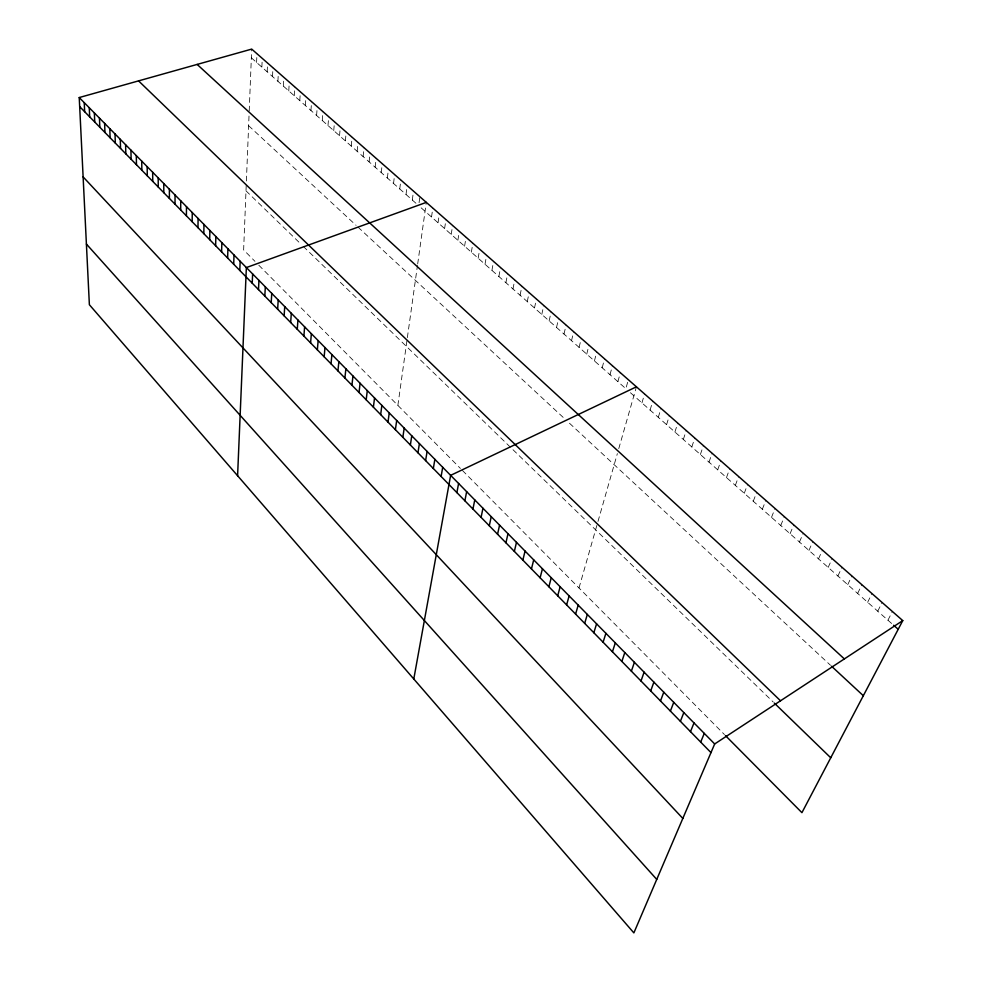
<?xml version="1.0" encoding="UTF-8"?>
<svg xmlns="http://www.w3.org/2000/svg" width="982" height="982" viewBox="0 0 982 982"><rect width="100%" height="100%" fill="white"/><g stroke="black" fill="none" stroke-linecap="round" stroke-linejoin="round"><path stroke-width="0.74" stroke-dasharray="4.91 3.68" d="M246.224 185.242L243.634 249.919L254.964 261.347M246.396 181.007L249.035 115.446M249.207 111.027L251.699 49.1M256.584 62.467L256.965 53.728M261.863 67.12L262.268 58.38M267.178 71.821L267.595 63.057M272.517 76.535L272.971 67.783M277.906 81.297L278.372 72.521M283.319 86.085L283.737 78.769M288.769 90.896L289.297 82.107M294.256 95.745L294.821 86.956M299.792 100.63L300.369 91.829M305.353 105.54L305.856 98.212M310.95 110.5L311.589 101.686M316.597 115.483L317.149 108.13M322.268 120.491L322.968 111.666M327.988 125.549L328.712 116.711M333.745 130.631L334.494 121.793M339.539 135.749L340.324 126.899M345.369 140.905L346.192 132.054M351.249 146.097L352.096 137.234M357.166 151.326L358.049 142.451M363.119 156.58L364.027 147.717M369.122 161.883L370.067 153.008M375.161 167.222L376.143 158.335M381.249 172.599L382.256 163.712M387.374 178.012L388.418 169.113M393.549 183.462L394.617 174.563M399.76 188.949L400.865 180.05M406.02 194.473L407.162 185.573M412.317 200.046L413.496 191.134M419.068 202.685L419.879 196.731M397.87 405.394L407.162 339.085M407.358 337.648L417.473 265.459M417.681 263.949L426.311 202.378M431.528 217.022L432.817 208.086M438.046 222.767L439.371 213.843M444.601 228.573L445.963 219.637M451.217 234.403L452.616 225.467M457.87 240.295L459.318 231.347M464.584 246.212L466.057 237.276M471.348 252.19L472.858 243.241M478.148 258.205L479.707 249.256M485.01 264.256L486.606 255.308M491.921 270.369L493.565 261.408M498.881 276.519L500.562 267.558M505.902 282.718L507.633 273.757M512.972 288.966L514.74 280.005M520.092 295.251L521.908 286.29M527.273 301.597L529.126 292.636M534.503 307.992L536.405 299.019M541.794 314.424L543.746 305.463M549.134 320.918L551.135 311.945M556.536 327.46L558.586 318.487M563.999 334.04L566.098 325.079M571.524 340.693L573.66 331.72M579.098 347.382L581.283 338.422M586.733 354.134L588.979 345.161M594.429 360.934L596.725 351.973M602.199 367.784L604.531 358.823M610.018 374.694L612.412 365.734M617.899 381.667L620.354 372.706M627.633 382.293L625.853 388.688L420.799 207.533M578.999 587.972L597.191 524.241M597.989 521.442L617.359 453.598M618.77 448.639L636.422 386.81M641.946 402.902L644.548 393.954M650.084 410.095L652.748 401.147M658.296 417.35L661.021 408.402M666.569 424.666L669.356 415.73M674.916 432.031L677.764 423.107M683.337 439.47L686.234 430.546M691.819 446.97L694.777 438.046M700.375 454.531L703.407 445.607M709.004 462.154L712.097 453.242M717.707 469.838L720.862 460.939M726.484 477.583L729.7 468.696M735.334 485.403L738.611 476.515M744.258 493.295L747.609 484.408M753.268 501.25L756.68 492.375M762.339 509.265L765.825 500.403M771.496 517.354L775.056 508.504M780.739 525.517L784.36 516.679M790.056 533.754L793.751 524.916M799.458 542.052L803.227 533.238M808.947 550.436L812.777 541.622M818.509 558.893L822.425 550.092M828.157 567.412L832.147 558.623M837.904 576.017L841.967 567.24M847.724 584.695L851.873 575.943M857.642 593.459L861.865 584.707M867.646 602.297L871.955 593.558M877.736 611.209L882.131 602.494M887.924 620.219L892.405 611.516M251.343 57.828L416.552 203.79M630.432 392.726L892.503 624.245M248.618 125.696L356.073 225.332M357.988 227.112L564.294 418.418M569.474 423.23L830.502 665.268M246.003 190.852L301.228 244.395M303.315 246.421L773.239 702.044M258.782 265.189L460.411 468.426M462.424 470.464L724.446 734.573"/><path stroke-width="1.47" d="M175.029 204.182L175.041 195.013M180.7 209.988L180.737 200.807M186.408 215.831L186.482 206.65M192.165 221.723L192.263 212.542M197.971 227.664L198.094 218.47M203.814 233.642L203.974 224.436M209.694 239.657L209.89 230.463M215.623 245.733L215.856 236.527M221.601 251.846L221.858 242.64M227.628 258.008L227.91 248.802M233.691 264.219L234.011 255.001M239.804 270.48L240.16 261.261M237.595 475.718L246.359 267.57L426.311 202.378M252.214 283.16L252.632 273.941M258.487 289.592L258.953 280.373M264.821 296.073L265.324 286.854M271.216 302.616L271.744 293.385M277.648 309.195L278.213 299.964M284.129 315.836L284.731 306.605M290.672 322.526L291.31 313.295M297.264 329.265L297.939 320.034M303.904 336.065L304.616 326.834M310.594 342.914L311.355 333.684M317.346 349.825L318.156 340.594M324.158 356.785L324.993 347.567M331.02 363.806L331.904 354.588M337.931 370.889L338.864 361.658M344.903 378.021L345.885 368.802M351.937 385.226L352.955 376.008M359.031 392.481L360.087 383.262M366.188 399.797L367.293 390.578M373.393 407.174L374.547 397.968M380.66 414.613L381.863 405.406M388 422.113L389.24 412.919M395.39 429.686L396.691 420.492M402.853 437.309L404.191 428.127M410.366 445.006L411.765 435.824M417.951 452.776L419.4 443.594M425.611 460.607L427.109 451.438M433.332 468.5L434.879 459.343M441.114 476.466L442.71 467.309M413.79 678.992L450.628 475.362L636.422 386.81M456.888 492.608L458.594 483.475M464.879 500.795L466.646 491.663M472.943 509.044L474.772 499.924M481.082 517.367L482.96 508.259M489.294 525.763L491.233 516.667M497.567 534.245L499.568 525.149M505.926 542.801L507.989 533.717M514.359 551.418L516.483 542.359M522.866 560.133L525.051 551.074M531.458 568.922L533.705 559.875M540.125 577.784L542.445 568.762M548.877 586.733L551.246 577.723M557.702 595.767L560.145 586.77M566.614 604.887L569.13 595.902M575.599 614.094L578.189 605.121M584.683 623.374L587.334 614.437M593.84 632.752L596.577 623.828M603.095 642.228L605.894 633.316M612.437 651.778L615.309 642.891M621.864 661.426L624.81 652.564M631.377 671.172L634.409 662.322M641.001 681.005L644.106 672.179M650.698 690.935L653.889 682.134M660.505 700.964L663.771 692.187M670.399 711.091L673.75 702.339M680.391 721.316L683.828 712.588M690.481 731.651L694.004 722.948M700.682 742.085L704.29 733.407M902.765 620.612L714.675 743.963L633.869 932.9L89.374 304.727L79.235 97.549L251.699 49.1L902.765 620.612L801.926 812.666L725.44 735.567M893.645 625.264L898.211 629.29M197.149 64.419L844.36 658.922M831.545 666.238L863.338 695.722M138.56 80.88L780.518 700.792M774.319 703.087L830.747 757.785M79.235 97.549L714.675 743.963M79.677 106.621L710.98 752.617M83.114 176.895L682.821 818.423M86.404 244.064L656.749 879.406M84.243 102.644L84.661 111.715M89.276 107.775L89.681 116.846M94.358 112.93L94.738 122.026M99.464 118.135L99.82 127.23M104.62 123.376L104.951 132.472M109.8 128.654L110.107 137.762M115.029 133.969L115.311 143.077M120.283 139.309L120.541 148.442M125.586 144.71L125.819 153.83M130.925 150.136L131.134 159.268M136.302 155.598L136.473 164.743M141.715 161.109L141.862 170.254M147.165 166.658L147.288 175.803M152.652 172.243L152.762 181.4M158.188 177.877L158.262 187.034M163.761 183.548L163.81 192.705M169.383 189.256L169.395 198.425"/></g></svg>
